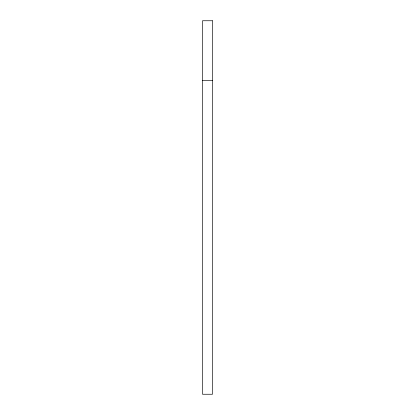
<?xml version="1.0" encoding="UTF-8"?>
<svg xmlns="http://www.w3.org/2000/svg" width="415" height="415" viewBox="0 0 415 415"><rect width="100%" height="100%" fill="white"/><g stroke="black" fill="none" stroke-linecap="round" stroke-linejoin="round"><path stroke-width="0.62" d="M202.52 80.51L212.48 80.51M212.48 20.75L202.52 20.75L202.52 394.25L212.48 394.25L212.48 20.75"/></g></svg>
